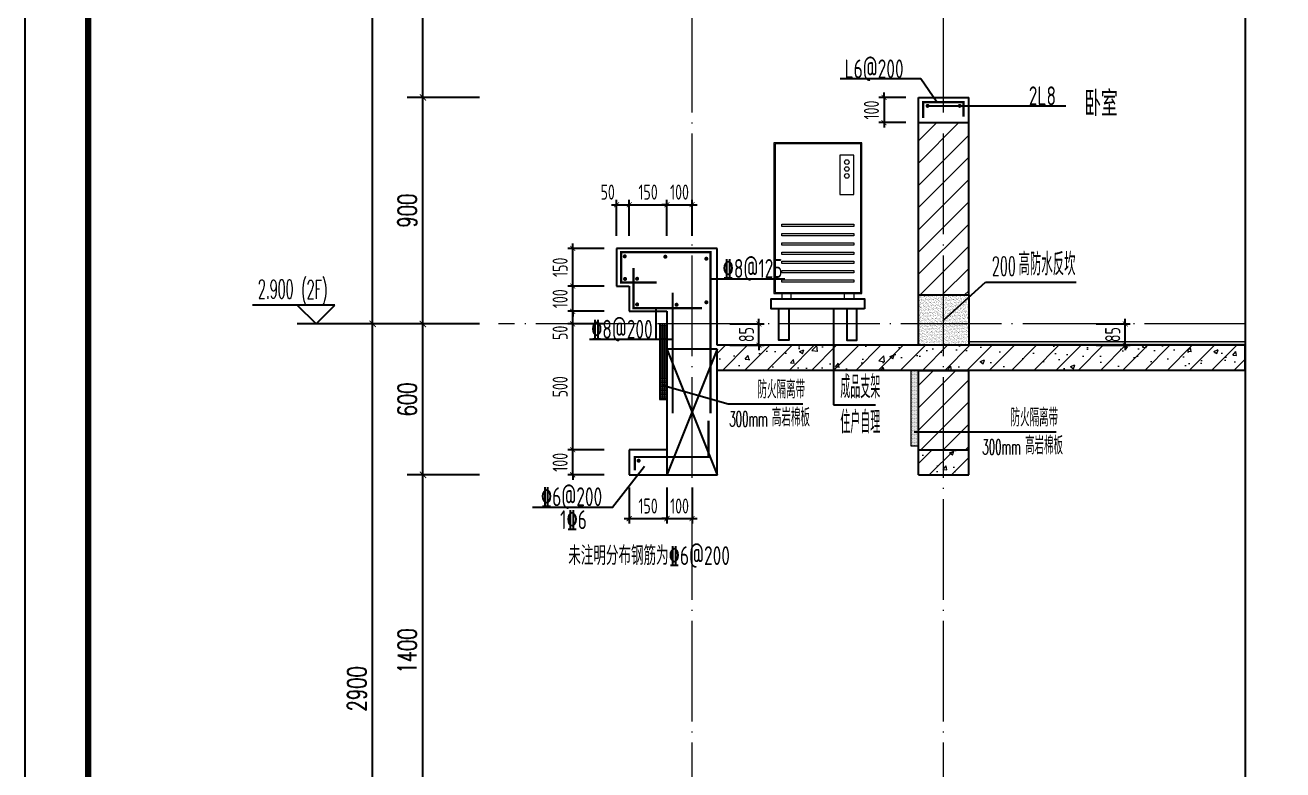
# Model space of a CAD drawing. Extents: x -668857 to 154266, y -275694 to 291306.
# Drawn here: x 68257 to 73257, y 147327 to 150286 of the extents above; entities that cross this region are included whole.
import ezdxf

# ---------------------------------------------------------------- set-up
doc = ezdxf.new("R2010")
doc.units = 0
doc.header["$LTSCALE"] = 1000
doc.linetypes.add('DOTE', pattern=[2.4200000000000004, 2, -0.2, 0.02, -0.2])
doc.layers.get('0').update_dxf_attribs({"linetype": 'CONTINUOUS'})
doc.layers.get('DEFPOINTS').update_dxf_attribs({"linetype": 'CONTINUOUS'})
for name, color, linetype in [('DIM', 2, 'CONTINUOUS'), ('DIM_ELEV', 3, 'CONTINUOUS'), ('DIM_IDEN', 67, 'CONTINUOUS'), ('DIM_SYMB', 3, 'CONTINUOUS'), ('PUB_DIM', 3, 'CONTINUOUS'), ('PUB_TEXT', 2, 'CONTINUOUS'), ('REIN', 6, 'CONTINUOUS'), ('S-大样-砼线', 7, 'CONTINUOUS'), ('S-引出线', 40, 'CONTINUOUS'), ('TEXT', 2, 'CONTINUOUS'), ('WALL', 5, 'CONTINUOUS'), ('yichutu', 7, 'CONTINUOUS'), ('空调外机', 8, 'CONTINUOUS'), ('立面-看线', 251, 'CONTINUOUS')]:
    doc.layers.add(name, color=color, linetype=linetype)
for name, color, linetype, lineweight in [('DOTE', 19, 'DOTE', 9), ('PUB_HATCH', 8, 'CONTINUOUS', 9), ('内粉刷', 37, 'CONTINUOUS', 9), ('图框', 9, 'CONTINUOUS', 18), ('平面-空调室外机', 143, 'CONTINUOUS', 9)]:
    doc.layers.add(name, color=color, linetype=linetype, lineweight=lineweight)
doc.styles.add('_TCH_DIM', font='SIMPLEX.shx', dxfattribs={"width": 0.7, "bigfont": 'GBCBIG.shx'})
doc.styles.add('_TCH_DIM_T3', font='SIMPLEX', dxfattribs={"width": 0.7058823529411765, "bigfont": 'GBCBIG'})
doc.styles.add('DIM_FONT_T3', font='SIMPLEX', dxfattribs={"width": 0.7058823529411765, "bigfont": 'GBCBIG'})
doc.styles.add('TSSD_DIMENSION', font='Tssdeng.shx', dxfattribs={"width": 0.7, "bigfont": 'tssdchn.shx'})
doc.styles.add('TSSD_REIN', font='tssdeng.shx', dxfattribs={"width": 0.7, "height": 300, "bigfont": 'tssdchn.shx'})
doc.styles.add('w', font='tssdeng.shx', dxfattribs={"width": 0.8, "bigfont": 'tssdchn.shx'})
doc.dimstyles.new('_TCH_ARCH&&25', dxfattribs={"dimtxt": 74.375, "dimasz": 25, "dimexe": 62.5, "dimexo": 75, "dimgap": 25, "dimtad": 1, "dimdec": 0, "dimzin": 0, "dimdsep": 46, "dimtxsty": '_TCH_DIM_T3', "dimblk": 'ARCHTICK', "dimcen": 0.09, "dimclrt": 7, "dimazin": 0, "dimtfac": 1, "dimtdec": 0, "dimtix": 1, "dimtmove": 2, "dimatfit": 3, "dimldrblk": 'ARCHTICK', "dimfxl": 0, "dimtolj": 1, "dimtzin": 0, "dimarcsym": 0})
doc.dimstyles.new('TSSD_20_20', dxfattribs={"dimtxt": 60, "dimasz": 20, "dimexe": 20, "dimexo": 50, "dimgap": 20, "dimtad": 1, "dimdec": 0, "dimzin": 0, "dimdsep": 46, "dimtxsty": 'TSSD_DIMENSION', "dimblk": 'ARCHTICK', "dimblk1": 'ARCHTICK', "dimblk2": 'ARCHTICK', "dimcen": 0, "dimdle": 20, "dimclrt": 7, "dimadec": 0, "dimazin": 0, "dimtfac": 1, "dimtdec": 0, "dimtix": 1, "dimtmove": 2, "dimatfit": 3, "dimfxl": 0, "dimtolj": 1, "dimtzin": 0, "dimarcsym": 0})
pattern_1 = [(45, (-562273.4887092756, 314686.9439721279), (-44.19419150182874, 44.19419150182875), [])]
pattern_2 = [(45, (-562273.4887092756, 314642.0661346278), (-44.19417382415921, 44.19417382415922), []), (49.99999999999999, (-562273.4887092756, 314642.0661346278), (179.3150456501884, -15.68803374564878), [18.75, -206.25]), (355, (-562273.4887092756, 314642.0661346278), (-34.68783340325, 188.048033425003), [15, -165]), (100.4514, (-562258.5457892758, 314640.7587996279), (144.6273454285054, 172.3598855152384), [15.9350475, -175.285528]), (46.18420000000002, (-562273.4887092756, 314692.0661346278), (266.8102621564111, -41.37975358225452), [28.12499999999995, -309.3749999999992]), (96.6356, (-562251.2545230256, 314688.6178078778), (233.6656763871758, 243.5294677251104), [23.902572, -262.92825]), (351.1842, (-562273.4887092756, 314692.0661346278), (233.6654862834068, 243.5296502313311), [22.5, -247.5]), (21, (-562248.4887092756, 314679.5661346278), (149.2267630296154, -100.6547226663347), [18.75, -206.25]), (326.0000000000001, (-562248.4887092756, 314679.5661346278), (60.82883298039543, 181.2875112617133), [15, -165]), (71.4514, (-562236.0531510257, 314671.1782331279), (210.0556571453725, 80.6326241774881), [15.9350475, -175.285528]), (37.50000000000001, (-562273.4887092756, 314642.0661346278), (3.039963829322667, 83.22346345782788), [0, -163, 0, -167.5, 0, -165.625]), (7.499999999999999, (-562273.4887092756, 314642.0661346278), (65.76738436053715, 98.60292797059006), [0, -95.5, 0, -159.25, 0, -63.125]), (327.5, (-562329.2387092756, 314642.0661346278), (133.4556090431022, -5.638717933594939), [0, -62.5, 0, -195, 0, -258.75]), (317.5, (-562354.2387092756, 314642.0661346278), (145.7965423355966, 25.02624558307943), [0, -81.25, 0, -129.5, 0, -183.75])]

# ---------------------------------------------------------------- blocks, each defined once
blk = doc.blocks.new('GFDDDDRG')
at = {"layer": '图框'}
blk.add_lwpolyline([(923309.7791572664, -107436.9617041193), (923309.7791572663, -159999.4617041193), (893609.7791572664, -159999.4617041193), (893609.7791572665, -107436.9617041193)], close=True, dxfattribs=at)
blk.add_lwpolyline([(923309.7791572664, -107436.9617041193), (923309.7791572663, -159999.4617041193), (893609.7791572664, -159999.4617041193), (893609.7791572665, -107436.9617041193)], close=True, dxfattribs=at)
at = {"layer": '图框', "const_width": 50}
blk.add_lwpolyline([(894109.7791572664, -159499.4617041193), (922809.7791572663, -159499.4617041193), (922809.7791572664, -108686.9617041193), (894109.7791572665, -108686.9617041193)], close=True, dxfattribs=at)
blk = doc.blocks.new('yct-1051-594-26275-14850-25-1002.0')
at = {"layer": 'yichutu', "color": 7}
blk.add_lwpolyline([(0, 0), (0, 14850), (26275, 14850), (26275, 0)], close=True, dxfattribs=at)
blk = doc.blocks.new('kongtiao')
for p, q in [((-338.6800000686198, 49), (-338.6800000686198, -550.7999999803142)), ((11, 49), (-338.6800000686198, 49)), ((-334.090000067139, 44.41000000014901), (-334.090000067139, -546.2099999804632)), ((6.409999998519197, 44.41000000014901), (-334.090000067139, 44.41000000014901)), ((6.409999998519197, -546.2099999804632), (6.409999998519197, 44.41000000014901)), ((11, -550.7999999803142), (11, 49)), ((-76.21000002510846, -0.4899999982444569), (-76.21000002510846, -156.549999992596)), ((-21.1300000094343, -0.4899999982444569), (-76.21000002510846, -0.4899999982444569)), ((-21.1300000094343, -156.549999992596), (-21.1300000094343, -0.4899999982444569)), ((-76.21000002510846, -156.549999992596), (-21.1300000094343, -156.549999992596)), ((-334.090000067139, -546.2099999804632), (6.409999998519197, -546.2099999804632)), ((-338.6800000686198, -550.7999999803142), (11, -550.7999999803142)), ((-306.5500000594184, -550.7999999803142), (-306.5500000594184, -571.1599999796017)), ((-306.5500000594184, -571.1599999796017), (-269.8300000489689, -571.1599999796017)), ((-269.8300000489689, -571.1599999796017), (-269.8300000489689, -550.7999999803142)), ((-57.85000001988374, -571.1599999796017), (-57.85000001988374, -550.7999999803142)), ((-21.1300000094343, -571.1599999796017), (-57.85000001988374, -571.1599999796017)), ((-21.1300000094343, -550.7999999803142), (-21.1300000094343, -571.1599999796017))]:
    blk.add_line(p, q)
for points in [[(-306.5500000594184, -275.399999990128), (-21.1300000094343, -275.399999990128), (-21.1300000094343, -284.57999998983), (-306.5500000594184, -284.57999998983)], [(-306.5500000594184, -312.1199999888777), (-21.1300000094343, -312.1199999888777), (-21.1300000094343, -321.2999999885214), (-306.5500000594184, -321.2999999885214)], [(-306.5500000594184, -348.8399999875692), (-21.1300000094343, -348.8399999875692), (-21.1300000094343, -358.0199999872129), (-306.5500000594184, -358.0199999872129)], [(-306.5500000594184, -385.5599999862025), (-21.1300000094343, -385.5599999862025), (-21.1300000094343, -394.7399999858462), (-306.5500000594184, -394.7399999858462)], [(-306.5500000594184, -422.2799999848939), (-21.1300000094343, -422.2799999848939), (-21.1300000094343, -431.4599999845377), (-306.5500000594184, -431.4599999845377)], [(-306.5500000594184, -458.9999999835854), (-21.1300000094343, -458.9999999835854), (-21.1300000094343, -468.1799999832292), (-306.5500000594184, -468.1799999832292)], [(-306.5500000594184, -495.7199999822769), (-21.1300000094343, -495.7199999822769), (-21.1300000094343, -504.8999999819207), (-306.5500000594184, -504.8999999819207)]]:
    blk.add_lwpolyline(points, close=True)
for centre in [(-48.67000001715496, -28.02999999717576), (-48.67000001715496, -55.56999999628169), (-48.67000001715496, -83.109999995213)]:
    blk.add_circle(centre, 9.180000002639078)
blk = doc.blocks.new('VDVDXAXFSFFX')
at = {"layer": 'PUB_HATCH'}
h = blk.add_hatch(dxfattribs=at)
h.set_pattern_fill('DOTS', color=251, scale=2, style=0)
h.set_pattern_definition([(0, (924712.4965232481, -148185.5928938247), (1.5875, 3.175), [0, -3.175])])
h.paths.add_polyline_path([(924682.496528509, -148185.5928938247), (924712.4965288265, -148185.5928938247), (924712.4965296196, -147935.5928918117), (924712.4965296126, -147885.5928918776), (924712.4965232481, -147885.5928918157), (924712.4965232481, -147885.5928938247), (924682.496528509, -147885.5928938247)])
at = {"layer": 'DIM_IDEN', "color": 5}
for p, q in [((924695.4944669578, -148129.2886519908), (924955.5658560492, -148202.8897275763)), ((924955.5658560492, -148202.8897275763), (925253.409062462, -148202.8897275763))]:
    blk.add_line(p, q, dxfattribs=at)
at = {"layer": 'PUB_HATCH', "color": 5}
blk.add_lwpolyline([(924712.4965232481, -147885.5928938247), (924682.496528509, -147885.5928938247), (924682.496528509, -148185.5928938247), (924712.4965232481, -148185.5928938247)], close=True, dxfattribs=at)
at = {"layer": 'PUB_TEXT', "style": 'DIM_FONT_T3', "width": 0.7058823529411765}
blk.add_text('防火隔离带', height=71.48936170212767, dxfattribs=at).set_placement((925072.609312775, -148181.8897275763))
at = {"layer": 'PUB_TEXT', "color": 5, "style": 'DIM_FONT_T3'}
for s, height, width, p in [('300mm', 59.5, 0.4982698961937717, (924960.3522060211, -148292.9097275763)), ('高岩棉板', 71.48936170212767, 0.7058823529411765, (925129.763970727, -148292.9097275763))]:
    blk.add_text(s, height=height, dxfattribs=dict(at, width=width)).set_placement(p)
blk = doc.blocks.new('A$C1F6240CC')
at = {"layer": 'PUB_HATCH'}
h = blk.add_hatch(dxfattribs=at)
h.set_pattern_fill('DOTS', color=251, scale=2, style=0)
h.set_pattern_definition([(0, (-1.955777406692505e-08, -299.9999999983702), (1.5875, 3.175), [0, -3.175])])
h.paths.add_polyline_path([(-29.99999475874938, -299.999999998312), (5.558831617236137e-06, -299.9999999983702), (6.351852789521217e-06, -49.99999798531644), (6.344867870211601e-06, 1.948734279721975e-06), (-1.955777406692505e-08, 2.010667230933905e-06), (-1.955777406692505e-08, 1.688022166490555e-09), (-29.99999475874938, 1.688022166490555e-09)])
at = {"layer": 'DIM_IDEN', "color": 5}
for p, q in [((-17.00205630995333, -243.6957581644529), (275.1374033376342, -243.6957581644529)), ((275.1374033376342, -243.6957581644529), (546.9959839678602, -243.6957581644529))]:
    blk.add_line(p, q, dxfattribs=at)
at = {"layer": 'PUB_HATCH', "color": 5}
blk.add_lwpolyline([(-1.955777406692505e-08, 1.629814505577087e-09), (-29.99999475874938, 1.629814505577087e-09), (-29.99999475874938, -299.9999999983702), (-1.955777406692505e-08, -299.9999999983702)], close=True, dxfattribs=at)
at = {"layer": 'PUB_TEXT', "style": 'DIM_FONT_T3', "width": 0.7058823529411765}
blk.add_text('防火隔离带', height=71.48936170212767, dxfattribs=at).set_placement((366.1962342807512, -222.6957581644529))
at = {"layer": 'PUB_TEXT', "color": 5, "style": 'DIM_FONT_T3'}
for s, height, width, p in [('300mm', 59.5, 0.4982698961937717, (253.9391275269252, -333.7157581644528)), ('高岩棉板', 71.48936170212767, 0.7058823529411765, (423.3508922328077, -333.7157581644528))]:
    blk.add_text(s, height=height, dxfattribs=dict(at, width=width)).set_placement(p)
blk = doc.blocks.new('_ArchTick')
at = {"color": 0, "linetype": 'ByBlock', "const_width": 0.15}
blk.add_lwpolyline([(-0.5, -0.5), (0.5, 0.5)], dxfattribs=at)
blk = doc.blocks.new('*D2634')
at = {"layer": 'DEFPOINTS', "color": 0}
for p in [(71008.53062880051, 149099.0342271395), (71174.49051389203, 149099.0342271395), (71008.53062880051, 149014.0342273041)]:
    blk.add_point(p, dxfattribs=at)
at = {"layer": 'DIM', "color": 0, "lineweight": -2}
for p, q in [((71174.49051389203, 149099.0342271395), (71174.49051389203, 149119.0342271395)), ((71058.53062880051, 149099.0342271395), (71194.49051389203, 149099.0342271395)), ((71174.49051389203, 149014.0342273041), (71174.49051389203, 149099.0342271395)), ((71058.53062880051, 149014.0342273041), (71194.49051389203, 149014.0342273041)), ((71174.49051389203, 149014.0342273041), (71174.49051389203, 148994.0342273041))]:
    blk.add_line(p, q, dxfattribs=at)
at = {"layer": 'DIM', "color": 0, "lineweight": -2, "xscale": 20, "yscale": 20, "zscale": 20}
for p, rotation in [((71174.49051389203, 149099.0342271395), 270), ((71174.49051389203, 149014.0342273041), 90)]:
    blk.add_blockref('_ArchTick', p, dxfattribs=dict(at, rotation=rotation))
at = {"layer": 'DIM', "color": 7, "insert": (71124.49051389201, 149056.5342272218), "char_height": 60, "attachment_point": 5, "rotation": 90, "style": 'TSSD_DIMENSION'}
blk.add_mtext('\\A1;85', dxfattribs=at)
blk = doc.blocks.new('*D2800')
at = {"layer": 'DEFPOINTS', "color": 0}
for p in [(72464.83405074093, 149099.0342069835), (72630.7939366051, 149099.0342069835), (72464.83405074093, 149014.0342336968)]:
    blk.add_point(p, dxfattribs=at)
at = {"layer": 'DIM', "color": 0, "lineweight": -2}
for p, q in [((72630.7939366051, 149099.0342069835), (72630.7939366051, 149119.0342069835)), ((72514.83405074093, 149099.0342069835), (72650.7939366051, 149099.0342069835)), ((72630.7939366051, 149014.0342336968), (72630.7939366051, 149099.0342069835)), ((72514.83405074093, 149014.0342336968), (72650.7939366051, 149014.0342336968)), ((72630.7939366051, 149014.0342336968), (72630.7939366051, 148994.0342336968))]:
    blk.add_line(p, q, dxfattribs=at)
at = {"layer": 'DIM', "color": 0, "lineweight": -2, "xscale": 20, "yscale": 20, "zscale": 20}
for p, rotation in [((72630.7939366051, 149099.0342069835), 270), ((72630.7939366051, 149014.0342336968), 90)]:
    blk.add_blockref('_ArchTick', p, dxfattribs=dict(at, rotation=rotation))
at = {"layer": 'DIM', "color": 7, "insert": (72580.79393660509, 149056.5342203402), "char_height": 60, "attachment_point": 5, "rotation": 90, "style": 'TSSD_DIMENSION'}
blk.add_mtext('\\A1;85', dxfattribs=at)
blk = doc.blocks.new('*D2806')
at = {"layer": 'DEFPOINTS', "color": 0}
for p in [(70658.53069971397, 149572.744779734), (70608.53060960618, 149399.0340897828), (70658.53069971397, 149399.0340897837)]:
    blk.add_point(p, dxfattribs=at)
at = {"layer": 'DIM', "color": 0, "lineweight": -2}
for p, q in [((70588.53060960618, 149572.744779734), (70678.53069971397, 149572.744779734)), ((70608.53060960618, 149449.0340897828), (70608.53060960618, 149592.744779734)), ((70658.53069971397, 149449.0340897837), (70658.53069971397, 149592.744779734))]:
    blk.add_line(p, q, dxfattribs=at)
at = {"layer": 'DIM', "color": 0, "lineweight": -2, "xscale": 20, "yscale": 20, "zscale": 20, "rotation": 180}
blk.add_blockref('_ArchTick', (70608.53060960618, 149572.744779734), dxfattribs=at)
at = {"layer": 'DIM', "color": 0, "lineweight": -2, "xscale": 20, "yscale": 20, "zscale": 20}
blk.add_blockref('_ArchTick', (70658.53069971397, 149572.744779734), dxfattribs=at)
at = {"layer": 'DIM', "color": 7, "insert": (70573.06907114465, 149622.744779734), "char_height": 60, "attachment_point": 5, "style": 'TSSD_DIMENSION'}
blk.add_mtext('\\A1;50', dxfattribs=at)
blk = doc.blocks.new('*D2807')
at = {"layer": 'DEFPOINTS', "color": 0}
for p in [(70808.53069974342, 149572.7447797359), (70658.53069971385, 149399.0340897837), (70808.53069974342, 149399.0340897866)]:
    blk.add_point(p, dxfattribs=at)
at = {"layer": 'DIM', "color": 0, "lineweight": -2}
for p, q in [((70638.53069971385, 149572.7447797359), (70828.53069974342, 149572.7447797359)), ((70658.53069971385, 149449.0340897837), (70658.53069971385, 149592.7447797359)), ((70808.53069974342, 149449.0340897866), (70808.53069974342, 149592.7447797359))]:
    blk.add_line(p, q, dxfattribs=at)
at = {"layer": 'DIM', "color": 0, "lineweight": -2, "xscale": 20, "yscale": 20, "zscale": 20, "rotation": 180}
blk.add_blockref('_ArchTick', (70658.53069971385, 149572.7447797359), dxfattribs=at)
at = {"layer": 'DIM', "color": 0, "lineweight": -2, "xscale": 20, "yscale": 20, "zscale": 20}
blk.add_blockref('_ArchTick', (70808.53069974342, 149572.7447797359), dxfattribs=at)
at = {"layer": 'DIM', "color": 7, "insert": (70733.53069972864, 149622.7447797359), "char_height": 60, "attachment_point": 5, "style": 'TSSD_DIMENSION'}
blk.add_mtext('\\A1;150', dxfattribs=at)
blk = doc.blocks.new('*D2808')
at = {"layer": 'DEFPOINTS', "color": 0}
for p in [(70908.53069306584, 149572.7447797383), (70808.53069974342, 149399.0340897866), (70908.53069306584, 149399.0340897884)]:
    blk.add_point(p, dxfattribs=at)
at = {"layer": 'DIM', "color": 0, "lineweight": -2}
for p, q in [((70808.53069974342, 149572.7447797383), (70788.53069974342, 149572.7447797383)), ((70808.53069974342, 149449.0340897866), (70808.53069974342, 149592.7447797383)), ((70808.53069974342, 149572.7447797383), (70908.53069306584, 149572.7447797383)), ((70908.53069306584, 149449.0340897884), (70908.53069306584, 149592.7447797383)), ((70908.53069306584, 149572.7447797383), (70928.53069306584, 149572.7447797383))]:
    blk.add_line(p, q, dxfattribs=at)
at = {"layer": 'DIM', "color": 0, "lineweight": -2, "xscale": 20, "yscale": 20, "zscale": 20}
blk.add_blockref('_ArchTick', (70808.53069974342, 149572.7447797383), dxfattribs=at)
at = {"layer": 'DIM', "color": 0, "lineweight": -2, "xscale": 20, "yscale": 20, "zscale": 20, "rotation": 180}
blk.add_blockref('_ArchTick', (70908.53069306584, 149572.7447797383), dxfattribs=at)
at = {"layer": 'DIM', "color": 7, "insert": (70858.53069640463, 149622.7447797383), "char_height": 60, "attachment_point": 5, "style": 'TSSD_DIMENSION'}
blk.add_mtext('\\A1;100', dxfattribs=at)
blk = doc.blocks.new('*D2809')
at = {"layer": 'DEFPOINTS', "color": 0}
for p in [(70658.53089498775, 148499.0340897867), (70808.53089498624, 148499.0340897839), (70808.53089498624, 148325.3233998308)]:
    blk.add_point(p, dxfattribs=at)
at = {"layer": 'DIM', "color": 0, "lineweight": -2}
for p, q in [((70658.53089498775, 148449.0340897867), (70658.53089498775, 148305.3233998308)), ((70808.53089498624, 148449.0340897839), (70808.53089498624, 148305.3233998308)), ((70638.53089498775, 148325.3233998308), (70828.53089498624, 148325.3233998308))]:
    blk.add_line(p, q, dxfattribs=at)
at = {"layer": 'DIM', "color": 0, "lineweight": -2, "xscale": 20, "yscale": 20, "zscale": 20, "rotation": 180}
blk.add_blockref('_ArchTick', (70658.53089498775, 148325.3233998308), dxfattribs=at)
at = {"layer": 'DIM', "color": 0, "lineweight": -2, "xscale": 20, "yscale": 20, "zscale": 20}
blk.add_blockref('_ArchTick', (70808.53089498624, 148325.3233998308), dxfattribs=at)
at = {"layer": 'DIM', "color": 7, "insert": (70733.530894987, 148375.3233998308), "char_height": 60, "attachment_point": 5, "style": 'TSSD_DIMENSION'}
blk.add_mtext('\\A1;150', dxfattribs=at)
blk = doc.blocks.new('*D2810')
at = {"layer": 'DEFPOINTS', "color": 0}
for p in [(70808.53089498635, 148499.0340897839), (70908.530888309, 148499.034089782), (70908.530888309, 148325.3233998284)]:
    blk.add_point(p, dxfattribs=at)
at = {"layer": 'DIM', "color": 0, "lineweight": -2}
for p, q in [((70808.53089498635, 148449.0340897839), (70808.53089498635, 148305.3233998284)), ((70908.530888309, 148449.034089782), (70908.530888309, 148305.3233998284)), ((70808.53089498635, 148325.3233998284), (70788.53089498635, 148325.3233998284)), ((70808.53089498635, 148325.3233998284), (70908.530888309, 148325.3233998284)), ((70908.530888309, 148325.3233998284), (70928.530888309, 148325.3233998284))]:
    blk.add_line(p, q, dxfattribs=at)
at = {"layer": 'DIM', "color": 0, "lineweight": -2, "xscale": 20, "yscale": 20, "zscale": 20}
blk.add_blockref('_ArchTick', (70808.53089498635, 148325.3233998284), dxfattribs=at)
at = {"layer": 'DIM', "color": 0, "lineweight": -2, "xscale": 20, "yscale": 20, "zscale": 20, "rotation": 180}
blk.add_blockref('_ArchTick', (70908.530888309, 148325.3233998284), dxfattribs=at)
at = {"layer": 'DIM', "color": 7, "insert": (70858.53089164768, 148375.3233998284), "char_height": 60, "attachment_point": 5, "style": 'TSSD_DIMENSION'}
blk.add_mtext('\\A1;100', dxfattribs=at)
blk = doc.blocks.new('*D2811')
at = {"layer": 'DEFPOINTS', "color": 0}
for p in [(70433.91984315694, 149399.0340897828), (70608.53060960618, 149399.0340897828), (70608.53060960618, 149249.0340897827)]:
    blk.add_point(p, dxfattribs=at)
at = {"layer": 'DIM', "color": 0, "lineweight": -2}
for p, q in [((70433.91984315694, 149229.0340897827), (70433.91984315694, 149419.0340897828)), ((70558.53060960618, 149399.0340897828), (70413.91984315694, 149399.0340897828)), ((70558.53060960618, 149249.0340897827), (70413.91984315694, 149249.0340897827))]:
    blk.add_line(p, q, dxfattribs=at)
at = {"layer": 'DIM', "color": 0, "lineweight": -2, "xscale": 20, "yscale": 20, "zscale": 20}
for p, rotation in [((70433.91984315694, 149399.0340897828), 90), ((70433.91984315694, 149249.0340897827), 270)]:
    blk.add_blockref('_ArchTick', p, dxfattribs=dict(at, rotation=rotation))
at = {"layer": 'DIM', "color": 7, "insert": (70383.91984315692, 149324.0340897828), "char_height": 60, "attachment_point": 5, "rotation": 90, "style": 'TSSD_DIMENSION'}
blk.add_mtext('\\A1;150', dxfattribs=at)
blk = doc.blocks.new('*D2812')
at = {"layer": 'DEFPOINTS', "color": 0}
for p in [(70433.91984315694, 149249.0340897827), (70608.53060960618, 149249.0340897827), (70608.53060960618, 149149.0340897827)]:
    blk.add_point(p, dxfattribs=at)
at = {"layer": 'DIM', "color": 0, "lineweight": -2}
for p, q in [((70433.91984315694, 149249.0340897827), (70433.91984315694, 149269.0340897827)), ((70558.53060960618, 149249.0340897827), (70413.91984315694, 149249.0340897827)), ((70433.91984315694, 149149.0340897827), (70433.91984315694, 149249.0340897827)), ((70558.53060960618, 149149.0340897827), (70413.91984315694, 149149.0340897827)), ((70433.91984315694, 149149.0340897827), (70433.91984315694, 149129.0340897827))]:
    blk.add_line(p, q, dxfattribs=at)
at = {"layer": 'DIM', "color": 0, "lineweight": -2, "xscale": 20, "yscale": 20, "zscale": 20}
for p, rotation in [((70433.91984315694, 149249.0340897827), 270), ((70433.91984315694, 149149.0340897827), 90)]:
    blk.add_blockref('_ArchTick', p, dxfattribs=dict(at, rotation=rotation))
at = {"layer": 'DIM', "color": 7, "insert": (70383.91984315692, 149199.0340897827), "char_height": 60, "attachment_point": 5, "rotation": 90, "style": 'TSSD_DIMENSION'}
blk.add_mtext('\\A1;100', dxfattribs=at)
blk = doc.blocks.new('*D2813')
at = {"layer": 'DEFPOINTS', "color": 0}
for p in [(70433.91984315694, 149149.0340897827), (70608.53060960618, 149149.0340897827), (70608.53060960618, 149099.034089783)]:
    blk.add_point(p, dxfattribs=at)
at = {"layer": 'DIM', "color": 0, "lineweight": -2}
for p, q in [((70433.91984315694, 149079.034089783), (70433.91984315694, 149169.0340897827)), ((70558.53060960618, 149149.0340897827), (70413.91984315694, 149149.0340897827)), ((70558.53060960618, 149099.034089783), (70413.91984315694, 149099.034089783))]:
    blk.add_line(p, q, dxfattribs=at)
at = {"layer": 'DIM', "color": 0, "lineweight": -2, "xscale": 20, "yscale": 20, "zscale": 20}
for p, rotation in [((70433.91984315694, 149149.0340897827), 90), ((70433.91984315694, 149099.034089783), 270)]:
    blk.add_blockref('_ArchTick', p, dxfattribs=dict(at, rotation=rotation))
at = {"layer": 'DIM', "color": 7, "insert": (70383.91984315694, 149063.5725513215), "char_height": 60, "attachment_point": 5, "rotation": 90, "style": 'TSSD_DIMENSION'}
blk.add_mtext('\\A1;50', dxfattribs=at)
blk = doc.blocks.new('*D2814')
at = {"layer": 'DEFPOINTS', "color": 0}
for p in [(70433.91984315694, 149099.034089783), (70608.53060960618, 149099.034089783), (70608.53060960618, 148599.0340897831)]:
    blk.add_point(p, dxfattribs=at)
at = {"layer": 'DIM', "color": 0, "lineweight": -2}
for p, q in [((70433.91984315694, 148579.0340897831), (70433.91984315694, 149119.034089783)), ((70558.53060960618, 149099.034089783), (70413.91984315694, 149099.034089783)), ((70558.53060960618, 148599.0340897831), (70413.91984315694, 148599.0340897831))]:
    blk.add_line(p, q, dxfattribs=at)
at = {"layer": 'DIM', "color": 0, "lineweight": -2, "xscale": 20, "yscale": 20, "zscale": 20}
for p, rotation in [((70433.91984315694, 149099.034089783), 90), ((70433.91984315694, 148599.0340897831), 270)]:
    blk.add_blockref('_ArchTick', p, dxfattribs=dict(at, rotation=rotation))
at = {"layer": 'DIM', "color": 7, "insert": (70383.91984315692, 148849.0340897831), "char_height": 60, "attachment_point": 5, "rotation": 90, "style": 'TSSD_DIMENSION'}
blk.add_mtext('\\A1;500', dxfattribs=at)
blk = doc.blocks.new('*D2815')
at = {"layer": 'DEFPOINTS', "color": 0}
for p in [(70433.91984315694, 148599.0340897831), (70608.53060960618, 148599.0340897831), (70608.53060960618, 148499.0340897831)]:
    blk.add_point(p, dxfattribs=at)
at = {"layer": 'DIM', "color": 0, "lineweight": -2}
for p, q in [((70433.91984315694, 148599.0340897831), (70433.91984315694, 148619.0340897831)), ((70558.53060960618, 148599.0340897831), (70413.91984315694, 148599.0340897831)), ((70433.91984315694, 148499.0340897831), (70433.91984315694, 148599.0340897831)), ((70558.53060960618, 148499.0340897831), (70413.91984315694, 148499.0340897831)), ((70433.91984315694, 148499.0340897831), (70433.91984315694, 148479.0340897831))]:
    blk.add_line(p, q, dxfattribs=at)
at = {"layer": 'DIM', "color": 0, "lineweight": -2, "xscale": 20, "yscale": 20, "zscale": 20}
for p, rotation in [((70433.91984315694, 148599.0340897831), 270), ((70433.91984315694, 148499.0340897831), 90)]:
    blk.add_blockref('_ArchTick', p, dxfattribs=dict(at, rotation=rotation))
at = {"layer": 'DIM', "color": 7, "insert": (70383.91984315692, 148549.0340897831), "char_height": 60, "attachment_point": 5, "rotation": 90, "style": 'TSSD_DIMENSION'}
blk.add_mtext('\\A1;100', dxfattribs=at)
blk = doc.blocks.new('*D2831')
at = {"layer": 'DEFPOINTS', "color": 0}
for p in [(69838.33647169883, 148499.0340897832), (70138.33647171955, 148499.0340897832), (70138.33647171955, 147099.0342273037)]:
    blk.add_point(p, dxfattribs=at)
at = {"layer": 'PUB_DIM', "color": 0, "lineweight": -2}
for p, q in [((70063.33647171955, 148499.0340897832), (69775.83647169883, 148499.0340897832)), ((69838.33647169883, 147099.0342273037), (69838.33647169883, 148499.0340897832)), ((70063.33647171955, 147099.0342273037), (69775.83647169883, 147099.0342273037))]:
    blk.add_line(p, q, dxfattribs=at)
at = {"layer": 'PUB_DIM', "color": 0, "lineweight": -2, "xscale": 25, "yscale": 25, "zscale": 25}
for p, rotation in [((69838.33647169883, 148499.0340897832), 90), ((69838.33647169883, 147099.0342273037), 270)]:
    blk.add_blockref('_ArchTick', p, dxfattribs=dict(at, rotation=rotation))
at = {"layer": 'PUB_DIM', "color": 7, "insert": (69776.14897169881, 147799.0341585435), "char_height": 74.375, "attachment_point": 5, "rotation": 90, "style": '_TCH_DIM_T3'}
blk.add_mtext('\\A1;1400', dxfattribs=at)
blk = doc.blocks.new('*D2832')
at = {"layer": 'DEFPOINTS', "color": 0}
for p in [(69838.33647169883, 149099.0340897829), (70138.33647171955, 149099.0340897829), (70138.33647171955, 148499.0340897832)]:
    blk.add_point(p, dxfattribs=at)
at = {"layer": 'PUB_DIM', "color": 0, "lineweight": -2}
for p, q in [((70063.33647171955, 149099.0340897829), (69775.83647169883, 149099.0340897829)), ((69838.33647169883, 148499.0340897832), (69838.33647169883, 149099.0340897829)), ((70063.33647171955, 148499.0340897832), (69775.83647169883, 148499.0340897832))]:
    blk.add_line(p, q, dxfattribs=at)
at = {"layer": 'PUB_DIM', "color": 0, "lineweight": -2, "xscale": 25, "yscale": 25, "zscale": 25}
for p, rotation in [((69838.33647169883, 149099.0340897829), 90), ((69838.33647169883, 148499.0340897832), 270)]:
    blk.add_blockref('_ArchTick', p, dxfattribs=dict(at, rotation=rotation))
at = {"layer": 'PUB_DIM', "color": 7, "insert": (69776.14897169881, 148799.0340897831), "char_height": 74.375, "attachment_point": 5, "rotation": 90, "style": '_TCH_DIM_T3'}
blk.add_mtext('\\A1;600', dxfattribs=at)
blk = doc.blocks.new('*D2833')
at = {"layer": 'DEFPOINTS', "color": 0}
for p in [(69838.33647169883, 149999.0342273037), (70138.33647171955, 149999.0342273037), (70138.33647171955, 149099.0340897829)]:
    blk.add_point(p, dxfattribs=at)
at = {"layer": 'PUB_DIM', "color": 0, "lineweight": -2}
for p, q in [((70063.33647171955, 149999.0342273037), (69775.83647169883, 149999.0342273037)), ((69838.33647169883, 149099.0340897829), (69838.33647169883, 149999.0342273037)), ((70063.33647171955, 149099.0340897829), (69775.83647169883, 149099.0340897829))]:
    blk.add_line(p, q, dxfattribs=at)
at = {"layer": 'PUB_DIM', "color": 0, "lineweight": -2, "xscale": 25, "yscale": 25, "zscale": 25}
for p, rotation in [((69838.33647169883, 149999.0342273037), 90), ((69838.33647169883, 149099.0340897829), 270)]:
    blk.add_blockref('_ArchTick', p, dxfattribs=dict(at, rotation=rotation))
at = {"layer": 'PUB_DIM', "color": 7, "insert": (69776.14897169881, 149549.0341585433), "char_height": 74.375, "attachment_point": 5, "rotation": 90, "style": '_TCH_DIM_T3'}
blk.add_mtext('\\A1;900', dxfattribs=at)
blk = doc.blocks.new('*D2834')
at = {"layer": 'DEFPOINTS', "color": 0}
for p in [(69838.33647169883, 151399.0340897832), (70138.33647171955, 151399.0340897832), (70138.33647171955, 149999.0342273037)]:
    blk.add_point(p, dxfattribs=at)
at = {"layer": 'PUB_DIM', "color": 0, "lineweight": -2}
for p, q in [((70063.33647171955, 151399.0340897832), (69775.83647169883, 151399.0340897832)), ((69838.33647169883, 149999.0342273037), (69838.33647169883, 151399.0340897832)), ((70063.33647171955, 149999.0342273037), (69775.83647169883, 149999.0342273037))]:
    blk.add_line(p, q, dxfattribs=at)
at = {"layer": 'PUB_DIM', "color": 0, "lineweight": -2, "xscale": 25, "yscale": 25, "zscale": 25}
for p, rotation in [((69838.33647169883, 151399.0340897832), 90), ((69838.33647169883, 149999.0342273037), 270)]:
    blk.add_blockref('_ArchTick', p, dxfattribs=dict(at, rotation=rotation))
at = {"layer": 'PUB_DIM', "color": 7, "insert": (69776.14897169881, 150699.0341585435), "char_height": 74.375, "attachment_point": 5, "rotation": 90, "style": '_TCH_DIM_T3'}
blk.add_mtext('\\A1;1400', dxfattribs=at)
blk = doc.blocks.new('*D2847')
at = {"layer": 'DEFPOINTS', "color": 0}
for p in [(69638.3364716944, 149099.0340897829), (70138.33647171955, 149099.0340897829), (70138.33647171955, 146199.0340897829)]:
    blk.add_point(p, dxfattribs=at)
at = {"layer": 'PUB_DIM', "color": 0, "lineweight": -2}
for p, q in [((70063.33647171955, 149099.0340897829), (69575.8364716944, 149099.0340897829)), ((69638.3364716944, 146199.0340897829), (69638.3364716944, 149099.0340897829)), ((70063.33647171955, 146199.0340897829), (69575.8364716944, 146199.0340897829))]:
    blk.add_line(p, q, dxfattribs=at)
at = {"layer": 'PUB_DIM', "color": 0, "lineweight": -2, "xscale": 25, "yscale": 25, "zscale": 25}
for p, rotation in [((69638.3364716944, 149099.0340897829), 90), ((69638.3364716944, 146199.0340897829), 270)]:
    blk.add_blockref('_ArchTick', p, dxfattribs=dict(at, rotation=rotation))
at = {"layer": 'PUB_DIM', "color": 7, "insert": (69576.14897169439, 147649.0340897829), "char_height": 74.375, "attachment_point": 5, "rotation": 90, "style": '_TCH_DIM_T3'}
blk.add_mtext('\\A1;2900', dxfattribs=at)
blk = doc.blocks.new('*D2848')
at = {"layer": 'DEFPOINTS', "color": 0}
for p in [(69638.3364716944, 151999.0340897829), (70138.33647171955, 151999.0340897829), (70138.33647171955, 149099.0340897829)]:
    blk.add_point(p, dxfattribs=at)
at = {"layer": 'PUB_DIM', "color": 0, "lineweight": -2}
for p, q in [((70063.33647171955, 151999.0340897829), (69575.8364716944, 151999.0340897829)), ((69638.3364716944, 149099.0340897829), (69638.3364716944, 151999.0340897829)), ((70063.33647171955, 149099.0340897829), (69575.8364716944, 149099.0340897829))]:
    blk.add_line(p, q, dxfattribs=at)
at = {"layer": 'PUB_DIM', "color": 0, "lineweight": -2, "xscale": 25, "yscale": 25, "zscale": 25}
for p, rotation in [((69638.3364716944, 151999.0340897829), 90), ((69638.3364716944, 149099.0340897829), 270)]:
    blk.add_blockref('_ArchTick', p, dxfattribs=dict(at, rotation=rotation))
at = {"layer": 'PUB_DIM', "color": 7, "insert": (69576.14897169439, 150549.0340897829), "char_height": 74.375, "attachment_point": 5, "rotation": 90, "style": '_TCH_DIM_T3'}
blk.add_mtext('\\A1;2900', dxfattribs=at)
blk = doc.blocks.new('A$C696610E5')
at = {"layer": 'REIN', "const_width": 9}
for points in [[(494.509790064767, 974.7257854625932), (353.2976836580783, 974.7257854625932), (353.2976836580783, 1094.985582859663), (708.3287663660012, 1094.985582859663), (708.3287663660012, 454.9217226114124)], [(401.6353541486897, 1031.683887465857), (401.6353541486897, 872.6115356116788), (673.8797542294487, 872.6115356116788)], [(557.8394778273068, 933.9868763727718), (557.8394778273068, 454.9217226114124)]]:
    blk.add_lwpolyline(points, dxfattribs=at)
at = {"layer": 'REIN', "const_width": 8}
for points in [[(363.4237561263144, 1078.319648156874, 1), (371.4237561263144, 1078.319648156874, 1)], [(524.5462573827244, 1076.877613991499, 1), (532.5462573827244, 1076.877613991499, 1)], [(687.691048192326, 1068.733111102658, 1), (695.691048192326, 1068.733111102658, 1)], [(364.5459516532719, 988.5857456214726, 1), (372.5459516532719, 988.5857456214726, 1)], [(412.3416766035371, 989.1865931907669, 1), (420.3416766035371, 989.1865931907669, 1)], [(687.691048192326, 895.7309673416312, 1), (695.691048192326, 895.7309673416312, 1)], [(412.3416766035371, 887.0723433398525, 1), (420.3416766035371, 887.0723433398525, 1)], [(569.1502675772645, 886.0968876407132, 1), (577.1502675772645, 886.0968876407132, 1)], [(418.3335837004706, 266.0728377097403, 1), (426.3335837004706, 266.0728377097403, 1)]]:
    blk.add_lwpolyline(points, format="xyb", close=True, dxfattribs=at)
at = {"layer": 'REIN'}
blk.add_lwpolyline([(407.6962873237208, 227.9368133810931, 9, 9, 0), (407.6962873237208, 280.8972348045208, 9, 9, 0), (700.0779394982383, 280.8972348045208, 9, 9, 0), (700.0779394982383, 425.2837667731219, 9, 9, 0)], format="xyseb", dxfattribs=at)
at = {"layer": 'S-大样-砼线'}
for p, q in [((534.9040304459631, 709.8516199543374), (734.9040294354782, 209.8440195930889)), ((734.9069771897048, 709.8516199523001), (534.9069785606116, 209.844019583601))]:
    blk.add_line(p, q, dxfattribs=at)
blk.add_lwpolyline([(734.9040363086388, 709.8516199485748), (534.9040304459631, 709.8516199485748), (534.9040306201205, 209.8440195873263), (734.9040364818648, 209.8440195873263)], close=True, dxfattribs=at)
at = {"layer": 'S-引出线'}
for p, q in [((704.1631958922371, 988.4597291483078), (1004.297492629848, 988.4597291483078)), ((490.5750032179058, 872.6115356116788), (490.5750032179058, 748.9157818023814)), ((227.2092979103327, 748.9157818023814), (561.0946904830635, 748.9157818023814))]:
    blk.add_line(p, q, dxfattribs=at)
blk.add_lwpolyline([(445.2543249456212, 242.7062188587734), (318.5882805185392, 79.6132992474013), (-0.001608953811228275, 79.6132992474013)], dxfattribs=at)
at = {"layer": 'TEXT', "style": 'TSSD_REIN', "width": 0.7}
for s, p in [('%%1328@125', (756.2409710646607, 992.5684979612124)), ('%%1328@200', (233.1230397964828, 751.0794697510428)), ('%%1326@200', (33.92213285947219, 85.49364312767284)), ('1%%1326', (110.1237758682109, -5.770403678005096)), ('未注明分布钢筋为%%1326@200', (142.7750935829245, -148.4006670246017))]:
    blk.add_text(s, height=75, rotation=1.867629851175362e-07, dxfattribs=at).set_placement(p)
blk = doc.blocks.new('*D3402')
at = {"layer": 'DEFPOINTS', "color": 0}
for p in [(71808.52768780396, 149999.026626267), (71671.61052076996, 149899.026626267), (71808.52768780396, 149899.026626267)]:
    blk.add_point(p, dxfattribs=at)
at = {"layer": 'DIM', "color": 0, "lineweight": -2}
for p, q in [((71671.61052076996, 149999.026626267), (71671.61052076996, 150019.026626267)), ((71758.52768780396, 149999.026626267), (71651.61052076996, 149999.026626267)), ((71671.61052076996, 149999.026626267), (71671.61052076996, 149899.026626267)), ((71758.52768780396, 149899.026626267), (71651.61052076996, 149899.026626267)), ((71671.61052076996, 149899.026626267), (71671.61052076996, 149879.026626267))]:
    blk.add_line(p, q, dxfattribs=at)
at = {"layer": 'DIM', "color": 0, "lineweight": -2, "xscale": 20, "yscale": 20, "zscale": 20}
for p, rotation in [((71671.61052076996, 149999.026626267), 270), ((71671.61052076996, 149899.026626267), 90)]:
    blk.add_blockref('_ArchTick', p, dxfattribs=dict(at, rotation=rotation))
at = {"layer": 'DIM', "color": 7, "insert": (71621.61052076994, 149949.026626267), "char_height": 60, "attachment_point": 5, "rotation": 90, "style": 'TSSD_DIMENSION'}
blk.add_mtext('\\A1;100', dxfattribs=at)
blk = doc.blocks.new('20210809.02283206')
at = {"layer": 'REIN', "const_width": 9}
blk.add_lwpolyline([(87484.17413905729, 66580.93723980524), (87484.17413905729, 66644.7473179046), (87644.05902665015, 66644.7473179046), (87644.05902665015, 66586.78243779903)], dxfattribs=at)
at = {"layer": 'REIN', "const_width": 8}
for points in [[(87497.66146427253, 66629.68552062381, 1), (87505.66146427253, 66629.68552062381, 1)], [(87625.09821334062, 66629.68552062381, 1), (87633.09821334062, 66629.68552062381, 1)]]:
    blk.add_lwpolyline(points, format="xyb", close=True, dxfattribs=at)
at = {"layer": 'S-引出线'}
for p, q in [((87474.5888281595, 66737.00278282212), (87154.50981688779, 66737.00278282212)), ((87538.80876634456, 66644.7473179046), (87474.5888281595, 66737.00278282212)), ((87501.66146427253, 66629.68552062381), (88051.0763514862, 66629.68552062381))]:
    blk.add_line(p, q, dxfattribs=at)
at = {"layer": 'TEXT', "style": 'w', "width": 0.7}
for s, p in [('L6@200', (87171.47256206069, 66739.17247021152)), ('2L8', (87903.94640226947, 66632.06966891466))]:
    blk.add_text(s, height=75, rotation=1.867629851175362e-07, dxfattribs=at).set_placement(p)

msp = doc.modelspace()

# ---------------------------------------------------------------- hatches: boundary and pattern name
at = {"layer": 'PUB_HATCH'}
h = msp.add_hatch(dxfattribs=at)
h.set_pattern_fill('普通砖', color=256, scale=25, style=0)
h.set_pattern_definition(pattern_1)
h.paths.add_polyline_path([(72008.53062198136, 149214.0342273055), (72008.53062198136, 149899.0342273042), (71808.53062198136, 149899.0342273042), (71808.53062198136, 149214.0342273055)])
h = msp.add_hatch(dxfattribs=at)
h.set_pattern_fill('钢筋混凝土', color=256, scale=25, style=0)
h.set_pattern_definition(pattern_2)
h.paths.add_polyline_path([(71008.53062879958, 149014.0342273041), (71008.53062879958, 148914.0342273041), (73107.05554802576, 148914.0342273061), (73107.05554802564, 149014.0342273061)])
h = msp.add_hatch(dxfattribs=at)
h.set_pattern_fill('普通砖', color=256, scale=25, style=0)
h.set_pattern_definition(pattern_1)
h.paths.add_polyline_path([(71808.53062331385, 148599.0341984596), (72008.53062331385, 148599.0341917004), (72008.53063395957, 148914.0341903983), (71808.53063395957, 148914.0341971575)])
h = msp.add_hatch(dxfattribs=at)
h.set_pattern_fill('钢筋混凝土', color=256, scale=25, style=0)
h.set_pattern_definition(pattern_2)
h.paths.add_polyline_path([(72008.53062198998, 148499.0341924322), (72008.53062331385, 148599.03419508), (71808.53062331385, 148599.0341977278), (71808.53062198998, 148499.03419508)])
at = {"layer": '立面-看线'}
h = msp.add_hatch(dxfattribs=at)
h.set_pattern_fill('碎沙', color=256, scale=4)
h.set_pattern_definition([(37.50000000000001, (-729244.7090218882, -236347.9182324138), (-0.32000625919681, 9.788264746586847), [0, -7.7216, 0, -8.636000000000001, 0, -8.255]), (7.499999999999999, (-729244.7090218882, -236347.9182324138), (8.990465662760052, 14.33650201136708), [0, -4.1656, 0, -6.9596, 0, -2.667]), (327.5, (-729250.9574218881, -236347.9182324138), (15.81984740482916, 0.028743693570914), [0, -2.54, 0, -9.144, 0, -11.938]), (317.5, (-729250.9574218881, -236347.9182324138), (15.27112904944595, 4.458586465144325), [0, -1.27, 0, -5.9944, 0, -6.858])])
h.paths.add_polyline_path([(71808.53062873811, 149014.03422722), (72008.53062879958, 149014.0342268836), (72008.53062883031, 149214.0342270491), (71808.53062876884, 149214.034227562)])
h = msp.add_hatch(dxfattribs=at)
h.set_pattern_fill('HONEY', color=256, scale=7)
h.set_pattern_definition([(0, (-729340.7385101302, -236347.9181906037), (16.66875, 9.623705), [11.1125, -22.225]), (120, (-729340.7385101302, -236347.9181906037), (-16.66874800852732, 9.623708449331868), [11.11249999999994, -22.22499999999987]), (59.99999999999999, (-729340.7385101302, -236347.9181906037), (1.991472681428519e-06, 19.24741344933186), [-22.225, 11.1125])])
h.paths.add_polyline_path([(73107.05554808152, 149029.0342691885), (72008.53062873136, 149029.0342691355), (72008.53062873136, 149014.0342691163), (73107.05554808199, 149014.0342691164)])

# ---------------------------------------------------------------- linework, layer by layer
at = {"layer": 'DIM'}
for p, q in [((71471.18372964195, 149159.0303037727), (71471.18372964195, 148777.4171792724)), ((71471.18372964195, 148777.4171792724), (71637.71720951702, 148777.4171792724))]:
    msp.add_line(p, q, dxfattribs=at)
at = {"layer": 'DIM_ELEV', "color": 1}
for p, q in [((69488.33647169301, 149174.0340897829), (69160.33647169301, 149174.0340897829)), ((69413.33647169301, 149099.0340897829), (69338.33647169301, 149174.0340897829)), ((69413.33647169301, 149099.0340897829), (69488.33647169301, 149174.0340897829)), ((69838.33647169871, 149099.0340897829), (69338.33647169301, 149099.0340897829))]:
    msp.add_line(p, q, dxfattribs=at)
at = {"layer": 'DIM_IDEN'}
for p, q in [((71908.53088721295, 149114.0343306996), (72075.34180241998, 149265.5518250955)), ((72075.34180241998, 149265.5518250955), (72435.51831402502, 149265.5518250955))]:
    msp.add_line(p, q, dxfattribs=at)
at = {"layer": 'DIM_SYMB'}
msp.add_lwpolyline([(73107.05554802634, 162179.034089777), (73107.05554802588, 153517.157944977), (73159.55554802588, 153498.049507678), (73054.55554802588, 153479.5351747036), (73107.05554802588, 153460.907944977), (73107.05554802541, 144799.0318001769)], dxfattribs=at)
at = {"layer": 'DOTE', "color": 1, "linetype": 'DOTE', "ltscale": 0.2}
for p, q in [((70908.53062879981, 145099.0318001769), (70908.53062879934, 162779.0340897767)), ((71908.53062879981, 145099.0318001769), (71908.53062879934, 162779.0340897767)), ((73107.05554802564, 149099.0340897829), (70138.33647171955, 149099.0340897829))]:
    msp.add_line(p, q, dxfattribs=at)
at = {"layer": 'PUB_HATCH', "color": 215}
msp.add_line((72008.53062873136, 149029.0342691355), (73107.05554808176, 149029.0342692189), dxfattribs=at)
at = {"layer": 'WALL'}
for p, q in [((71808.53062868596, 149899.0342273042), (71808.53062868596, 149999.0342273042)), ((71808.53062868596, 149999.0342273042), (72008.53062868596, 149999.0342273042)), ((72008.53062868596, 149899.0342273042), (72008.53062868596, 149999.0342273042)), ((71808.53062198136, 149214.0342273055), (71808.53062198136, 149899.0342273042)), ((71808.53062868596, 149899.0342273042), (72008.53062868596, 149899.0342273042)), ((72008.53062198136, 149214.0342273055), (72008.53062198136, 149899.0342273042)), ((71008.53062879958, 149399.0340897828), (70608.53060960618, 149399.0340897828)), ((70608.53060960618, 149399.0340897828), (70608.53060960618, 149249.0340897828)), ((71008.53062878968, 149014.0342273009), (71008.53062879958, 149399.0340897828)), ((70608.53060960618, 149249.0340897828), (70658.53060960618, 149249.0340897828)), ((70658.53060960618, 149249.0340897828), (70658.53060960618, 149149.0340897828)), ((71808.53062198136, 149214.0342273055), (72008.53062198136, 149214.0342273055)), ((70658.53060960618, 149149.0340897828), (70808.53060960618, 149149.0340897828)), ((70808.53060960618, 149149.0340897828), (70808.53089498787, 148599.0340897831)), ((73107.05554802564, 149014.0342273061), (71008.53062878957, 149014.0342273076)), ((73107.05554802576, 148914.0342273061), (73107.05554802564, 149014.0342273061)), ((71008.53062879958, 148499.0340897831), (71008.53062878957, 148914.0342273075)), ((73107.05554802576, 148914.0342273061), (71008.53062878957, 148914.0342273051)), ((71808.53062331385, 148599.0341984596), (71808.53063395957, 148914.0341971575)), ((71808.53063395957, 148914.0341971575), (72008.53063395957, 148914.0341903983)), ((72008.53062331385, 148599.0341917004), (72008.53063395957, 148914.0341903983)), ((70808.53089498787, 148599.0340897831), (70658.53089498787, 148599.0340897831)), ((70658.53089498787, 148599.0340897831), (70658.53089498787, 148499.0340897831)), ((71808.53062198998, 148499.03419508), (71808.53062331385, 148599.0341977278)), ((71808.53062331385, 148599.0341977278), (72008.53062331385, 148599.03419508)), ((72008.53062198998, 148499.0341924322), (72008.53062331385, 148599.03419508)), ((70658.53089498787, 148499.0340897831), (71008.53062879958, 148499.0340897831)), ((71808.53062198998, 148499.03419508), (72008.53062198998, 148499.0341924322))]:
    msp.add_line(p, q, dxfattribs=at)
msp.add_lwpolyline([(71808.53062873159, 149214.0342273055), (72008.53062886756, 149214.0342273055), (72008.53062886756, 149014.0342273055), (71808.53062873159, 149014.0342273055)], close=True, dxfattribs=at)
at = {"layer": '空调外机', "linetype": 'Continuous'}
msp.add_lwpolyline([(71593.53063221124, 149159.0303037727), (71223.53063221124, 149159.0303037727), (71223.53063221124, 149199.0303037727), (71593.53063221124, 149199.0303037727)], close=True, dxfattribs=at)
for points in [[(71293.53063221124, 149159.0303037727), (71293.53063220123, 149034.0340897766), (71253.53063220123, 149034.0340897766), (71253.53063221124, 149159.0303037727)], [(71523.53063221124, 149159.0303037727), (71523.53063220915, 149034.0340897766), (71563.53063220915, 149034.0340897766), (71563.53063221124, 149159.0303037727)]]:
    msp.add_lwpolyline(points, dxfattribs=at)

# ---------------------------------------------------------------- block references
at = {"xscale": 0.5, "yscale": 0.5, "zscale": 0.5}
msp.add_blockref('GFDDDDRG', (-378547.878287909, 220925.5397043729), dxfattribs=at)
for name, p in [('VDVDXAXFSFFX', (-853903.9657897062, 296984.62740594)), ('A$C1F6240CC', (71808.53063395957, 148914.0341971576))]:
    msp.add_blockref(name, p)
at = {"layer": 'REIN'}
msp.add_blockref('20210809.02283206', (-15656.65510615741, 83335.9198621758), dxfattribs=at)
at = {"layer": 'yichutu', "rotation": 270}
msp.add_blockref('yct-1051-594-26275-14850-25-1002.0', (68257.01129072427, 167207.0588523132), dxfattribs=at)
at = {"layer": '内粉刷'}
msp.add_blockref('A$C696610E5', (70273.62668242538, 148289.1900701948), dxfattribs=at)
at = {"layer": '平面-空调室外机'}
msp.add_blockref('kongtiao', (71572.37063224555, 149770.1903037478), dxfattribs=at)

# ---------------------------------------------------------------- texts
at = {"layer": 'PUB_TEXT'}
for s, height, style, width, p in [('卧室', 100, 'TSSD_REIN', 0.7, (72467.74872392172, 149924.657185276)), ('200', 74.375, 'DIM_FONT_T3', 0.4982698961937717, (72100.35091727914, 149291.8018250955)), ('高防水反坎', 89.36170212765958, 'DIM_FONT_T3', 0.7058823529411765, (72206.23327022034, 149291.8018250955)), ('成品支架', 89.36170212765958, '_TCH_DIM_T3', 0.4941176470588236, (71497.85957497382, 148803.6671792724)), ('住户自理', 89.36170212765958, '_TCH_DIM_T3', 0.4941176470588236, (71497.85957497382, 148663.6671792724))]:
    msp.add_text(s, height=height, dxfattribs=dict(at, style=style, width=width)).set_placement(p)
at = {"layer": 'PUB_TEXT', "color": 1, "style": '_TCH_DIM', "width": 0.4941176470588236}
for s, p in [('2.900', (69182.23647169303, 149200.2840897829)), ('(2F)', (69354.38647169305, 149199.0590897829))]:
    msp.add_text(s, height=74.375, dxfattribs=at).set_placement(p)

# ---------------------------------------------------------------- dimensions: what is measured, and where the dimension line sits
at = {"layer": 'DIM'}
dim = msp.add_linear_dim(base=(71671.61052076996, 149899.026626267), p1=(71808.52768780396, 149999.026626267), p2=(71808.52768780396, 149899.026626267), angle=90, dimstyle='TSSD_20_20', dxfattribs=at)
dim.commit()
dim.dimension.update_dxf_attribs({"geometry": '*D3402', "text_midpoint": (71621.61052076994, 149949.026626267)})
for base, p1, p2, angle, picture, middle in [((70658.53069971397, 149572.744779734), (70608.53060960618, 149399.0340897828), (70658.53069971397, 149399.0340897837), 1.033864661572647e-09, '*D2806', (70573.06907114465, 149622.744779734)), ((70433.91984315694, 149149.0340897827), (70608.53060960618, 149099.034089783), (70608.53060960618, 149149.0340897827), 90, '*D2813', (70383.91984315694, 149063.5725513215))]:
    dim = msp.add_linear_dim(base=base, p1=p1, p2=p2, angle=angle, dimstyle='TSSD_20_20', dxfattribs=at)
    dim.commit()
    dim.dimension.update_dxf_attribs({"geometry": picture, "text_midpoint": middle, "dimtype": 161})
for p1, p2, distance, picture, middle in [((70658.53069971385, 149399.0340897837), (70808.53069974342, 149399.0340897866), 173.71068994927919, '*D2807', (70733.53069972864, 149622.7447797359)), ((70808.53069974342, 149399.0340897866), (70908.53069306584, 149399.0340897884), 173.71068994991947, '*D2808', (70858.53069640463, 149622.7447797383)), ((70608.53060960618, 149249.0340897827), (70608.53060960618, 149399.0340897828), 174.6107664492447, '*D2811', (70383.91984315692, 149324.0340897828)), ((70608.53060960618, 149149.0340897827), (70608.53060960618, 149249.0340897827), 174.6107664492447, '*D2812', (70383.91984315692, 149199.0340897827)), ((70608.53060960618, 148599.0340897831), (70608.53060960618, 149099.034089783), 174.6107664492447, '*D2814', (70383.91984315692, 148849.0340897831)), ((71008.53062880051, 149014.0342273041), (71008.53062880051, 149099.0342271395), -165.95988509152085, '*D2634', (71124.49051389201, 149056.5342272218)), ((72464.83405074093, 149014.0342336968), (72464.83405074093, 149099.0342069835), -165.95988586416934, '*D2800', (72580.79393660509, 149056.5342203402)), ((70608.53060960618, 148499.0340897831), (70608.53060960618, 148599.0340897831), 174.6107664492447, '*D2815', (70383.91984315692, 148549.0340897831)), ((70658.53089498775, 148499.0340897867), (70808.53089498624, 148499.0340897839), -173.7106899530918, '*D2809', (70733.530894987, 148375.3233998308)), ((70808.53089498635, 148499.0340897839), (70908.530888309, 148499.034089782), -173.71068995361566, '*D2810', (70858.53089164768, 148375.3233998284))]:
    dim = msp.add_aligned_dim(p1=p1, p2=p2, distance=distance, dimstyle='TSSD_20_20', dxfattribs=at)
    dim.commit()
    dim.dimension.update_dxf_attribs({"geometry": picture, "text_midpoint": middle})
at = {"layer": 'PUB_DIM'}
for p1, p2, distance, picture, middle in [((70138.33647171955, 149099.0340897829), (70138.33647171955, 151999.0340897829), 500.0000000251457, '*D2848', (69576.14897169439, 150549.0340897829)), ((70138.33647171955, 149999.0342273037), (70138.33647171955, 151399.0340897832), 300.0000000207219, '*D2834', (69776.14897169881, 150699.0341585435)), ((70138.33647171955, 149099.0340897829), (70138.33647171955, 149999.0342273037), 300.0000000207219, '*D2833', (69776.14897169881, 149549.0341585433)), ((70138.33647171955, 146199.0340897829), (70138.33647171955, 149099.0340897829), 500.0000000251457, '*D2847', (69576.14897169439, 147649.0340897829)), ((70138.33647171955, 148499.0340897832), (70138.33647171955, 149099.0340897829), 300.0000000207219, '*D2832', (69776.14897169881, 148799.0340897831)), ((70138.33647171955, 147099.0342273037), (70138.33647171955, 148499.0340897832), 300.0000000207219, '*D2831', (69776.14897169881, 147799.0341585435))]:
    dim = msp.add_aligned_dim(p1=p1, p2=p2, distance=distance, dimstyle='_TCH_ARCH&&25', dxfattribs=at)
    dim.commit()
    dim.dimension.update_dxf_attribs({"geometry": picture, "text_midpoint": middle})

doc.saveas('drawing.dxf')
